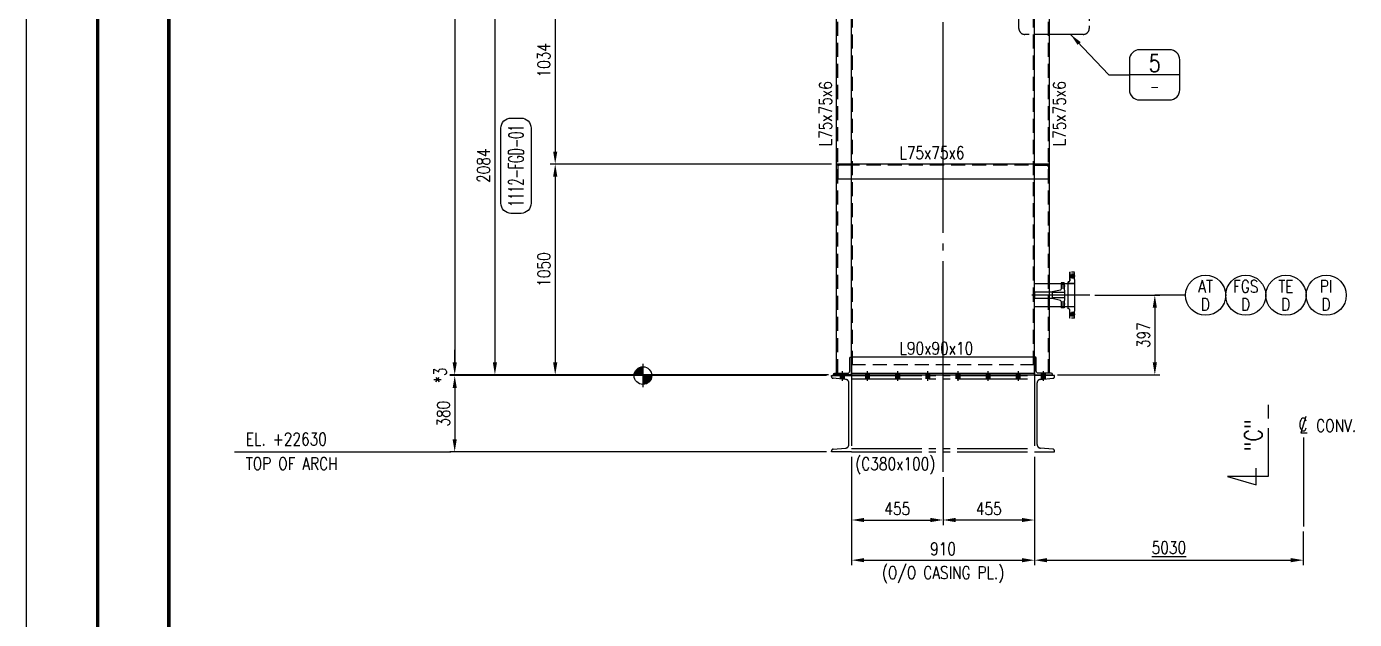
# Model space of a CAD drawing. Header units: millimetres. Extents: x 0 to 134087, y -49114 to 20834.
# Drawn here: x 46775 to 53381, y -41289 to -38337 of the extents above; entities that cross this region are included whole.
import ezdxf
from ezdxf.enums import TextEntityAlignment as Align

# ---------------------------------------------------------------- set-up
doc = ezdxf.new("R2010")
doc.units = ezdxf.units.MM
doc.header["$LTSCALE"] = 35
for name, pattern in [('JNK-CENTER', [34, 30, -1.5, 1, -1.5]), ('JNK-HIDDEN', [3, 2, -1]), ('JNK-PHANTOM', [15, 10, -1, 1, -1, 1, -1]), ('PH2', [15, 10, -1, 1, -1, 1, -1])]:
    doc.linetypes.add(name, pattern=pattern)
for name, color, linetype in [('CEN-R', 1, 'JNK-CENTER'), ('CON-C', 4, 'Continuous'), ('CON-G', 3, 'Continuous'), ('CON-Y', 2, 'Continuous'), ('det', 2, 'PH2'), ('Dim-W', 7, 'Continuous'), ('HID-Y', 2, 'JNK-HIDDEN'), ('PHA-M', 6, 'JNK-PHANTOM'), ('STL-OBJT', 7, 'Continuous'), ('TITLE', 7, 'Continuous'), ('TXT-Y', 2, 'Continuous'), ('TXTD-Y', 2, 'Continuous'), ('TXTN-G', 3, 'Continuous'), ('TXTT-C', 4, 'Continuous')]:
    doc.layers.add(name, color=color, linetype=linetype)
doc.styles.add('SIMPLEX', font='simplex.shx', dxfattribs={"width": 0.8})
doc.dimstyles.new('DIM25', dxfattribs={"dimscale": 25, "dimtxt": 2.5, "dimasz": 2.5, "dimexe": 1, "dimexo": 1, "dimgap": 1, "dimtad": 1, "dimdec": 1, "dimdsep": 46, "dimtxsty": 'SIMPLEX', "dimcen": 0, "dimclrt": 2, "dimazin": 2, "dimtfac": 1, "dimtdec": 1, "dimtix": 1, "dimtmove": 2, "dimatfit": 0, "dimfxl": 0.18, "dimtolj": 1, "dimtzin": 0, "dimarcsym": 0})

# ---------------------------------------------------------------- blocks, each defined once
blk = doc.blocks.new('TITLE')
at = {"color": 7}
blk.add_line((0, 0), (0, 594.85), dxfattribs=at)
at = {"color": 7, "const_width": 0.707}
for points in [[(14.15, 577.17), (14.15, 17.68)], [(28.29, 17.68), (28.29, 577.52)]]:
    blk.add_lwpolyline(points, dxfattribs=at)
blk = doc.blocks.new("4'' O2")
at = {"layer": 'CEN-R'}
blk.add_line((275.61, 0), (0, 0), dxfattribs=at)
at = {"layer": 'CON-Y'}
for p, q in [((167, -67.45), (167, 67.45)), ((171.5, 67.45), (167, 67.45)), ((176, 71.15), (176, 114.5)), ((176, 114.5), (176, 71.95)), ((200, -78.6), (200, 78.6)), ((200, -78.6), (200, 78.6)), ((200, 57.15), (0, 57.15)), ((200, 58.05), (167, 58.05)), ((200, -57.15), (0, -57.15)), ((200, -58.05), (167, -58.05)), ((171.5, -67.45), (167, -67.45)), ((176, -114.5), (176, -71.95)), ((200, -78.6), (198.4, -78.6)), ((198.4, -114.5), (198.4, -78.6))]:
    blk.add_line(p, q, dxfattribs=at)
for centre, start, end in [((171.5, 71.95), 270, 0), ((171.5, -71.95), 0, 90)]:
    blk.add_arc(centre, 4.5, start, end, dxfattribs=at)
at = {"layer": 'HID-Y', "ltscale": 0.2}
for p, q in [((203, 95.25), (173, 95.25)), ((198.4, 114.5), (176, 114.5)), ((198.4, 104.75), (176, 104.75)), ((198.4, 85.75), (176, 85.75)), ((198.4, 78.6), (198.4, 114.5)), ((200, 78.6), (198.4, 78.6)), ((203, -95.25), (173, -95.25)), ((198.4, -85.75), (176, -85.75)), ((198.4, -104.75), (176, -104.75)), ((198.4, -114.5), (176, -114.5))]:
    blk.add_line(p, q, dxfattribs=at)
for points in [[(198.4, 85.75), (198.4, 104.75), (176, 85.75), (176, 104.75)], [(198.4, -104.75), (198.4, -85.75), (176, -104.75), (176, -85.75)]]:
    blk.add_solid(points, dxfattribs=at)
blk = doc.blocks.new('N-FLG SIDE 1.00 300 WNRF')
at = {"layer": 'CEN-R'}
for p, q in [((-44.5, 2), (-44.5, -19.5)), ((0, 21.8), (0, -163.5)), ((44.5, 2), (44.5, -19.5))]:
    blk.add_line(p, q, dxfattribs=at)
at = {"layer": 'CON-Y'}
for p, q in [((-25.4, 0), (-25.4, -1.6)), ((-25.4, 0), (25.4, 0)), ((-13.3, 0), (-13.3, -61.9)), ((13.3, 0), (13.3, -61.9)), ((25.4, 0), (25.4, -1.6)), ((-62, -1.6), (-62, -17.5)), ((-62, -1.6), (-25.4, -1.6)), ((-62, -17.5), (-30.5, -17.5)), ((-54, -1.6), (-54, -17.5)), ((-34.9, -1.6), (-34.9, -17.5)), ((-26.1, -21), (-16.8, -61.9)), ((-16.8, -61.9), (16.8, -61.9)), ((26.1, -21), (16.8, -61.9)), ((25.4, -1.6), (62, -1.6)), ((30.5, -17.5), (62, -17.5)), ((35, -1.6), (35, -17.5)), ((54, -1.6), (54, -17.5)), ((62, -1.6), (62, -17.5)), ((-16.7, -150), (16.7, -150))]:
    blk.add_line(p, q, dxfattribs=at)
blk.add_lwpolyline([(-16.7, -150), (-16.7, -61.9), (16.7, -61.9), (16.7, -150)], dxfattribs=at)
for centre, start, end in [((-30.5, -22), 12.87675, 90), ((30.5, -22), 90, 167.12325)]:
    blk.add_arc(centre, 4.5, start, end, dxfattribs=at)
blk = doc.blocks.new('A$C3C2347C1')
at = {"layer": 'CON-G'}
blk.add_blockref('N-FLG SIDE 1.00 300 WNRF', (0, 150), dxfattribs=at)
blk = doc.blocks.new('*D2647')
at = {"layer": 'DEFPOINTS', "color": 0, "transparency": 16777216}
for p in [(50878.9, -40455), (51788.9, -40455), (51788.9, -40994.3)]:
    blk.add_point(p, dxfattribs=at)
at = {"layer": 'Dim-W', "color": 0, "lineweight": -2, "transparency": 16777216}
for p, q in [((50878.9, -40480), (50878.9, -41019.3)), ((51788.9, -40480), (51788.9, -41019.3)), ((50941.4, -40994.3), (51726.4, -40994.3))]:
    blk.add_line(p, q, dxfattribs=at)
at = {"layer": 'Dim-W', "color": 0, "transparency": 16777216}
for points in [[(50941.4, -40983.9), (50941.4, -41004.7), (50878.9, -40994.3)], [(51726.4, -40983.9), (51726.4, -41004.7), (51788.9, -40994.3)]]:
    blk.add_solid(points, dxfattribs=at)
at = {"layer": 'Dim-W', "color": 2, "transparency": 16777216, "char_height": 62.5, "attachment_point": 5, "style": 'SIMPLEX'}
for s, insert in [('\\A1;910', (51333.9, -40938)), ('\\A1;(O/O CASING PL.)', (51333.9, -41066.9))]:
    blk.add_mtext(s, dxfattribs=dict(at, insert=insert))
blk = doc.blocks.new('det-tag')
at = {"layer": 'CON-Y'}
blk.add_line((5, 0), (-5, 0), dxfattribs=at)
blk.add_lwpolyline([(-3, -5), (3, -5, 0.414214), (5, -3), (5, 3, 0.414214), (3, 5), (-3, 5, 0.414214), (-5, 3), (-5, -3, 0.414214)], format="xyb", close=True, dxfattribs=at)
at = {"layer": 'CON-G', "style": 'SIMPLEX', "width": 0.8}
blk.add_attdef('TAG', text='', height=3.5, dxfattribs=at).set_placement((0.02, 0.58), align=Align.CENTER)
at = {"layer": 'CON-Y', "style": 'SIMPLEX', "width": 0.8}
blk.add_attdef('-8888', text='', height=2, dxfattribs=at).set_placement((0, -3.34), align=Align.CENTER)
blk = doc.blocks.new('cl-mark')
at = {"layer": 'CON-Y'}
blk.add_lwpolyline([(0.51, 1.61), (-0.51, -1.62), (0.79, -1.62)], dxfattribs=at)
at = {"layer": 'CON-Y', "style": 'SIMPLEX', "width": 0.8}
blk.add_text('C', height=2.5, dxfattribs=at).set_placement((-0.05, 0.02), align=Align.MIDDLE)
blk = doc.blocks.new('*D2597')
at = {"layer": 'DEFPOINTS', "color": 0, "transparency": 16777216}
for p in [(50878.9, -40455.2), (51333.9, -40555.2), (51333.9, -40794.3)]:
    blk.add_point(p, dxfattribs=at)
at = {"layer": 'Dim-W', "color": 0, "lineweight": -2, "transparency": 16777216}
for p, q in [((50878.9, -40480.2), (50878.9, -40819.3)), ((51333.9, -40580.2), (51333.9, -40819.3)), ((50941.4, -40794.3), (51271.4, -40794.3))]:
    blk.add_line(p, q, dxfattribs=at)
at = {"layer": 'Dim-W', "color": 0, "transparency": 16777216}
for points in [[(50941.4, -40783.9), (50941.4, -40804.7), (50878.9, -40794.3)], [(51271.4, -40783.9), (51271.4, -40804.7), (51333.9, -40794.3)]]:
    blk.add_solid(points, dxfattribs=at)
at = {"layer": 'Dim-W', "color": 2, "transparency": 16777216, "insert": (51106.4, -40738), "char_height": 62.5, "attachment_point": 5, "style": 'SIMPLEX', "bg_fill": 3, "box_fill_scale": 1.1, "bg_fill_color": 256, "bg_fill_true_color": 13158600, "bg_fill_transparency": 0}
blk.add_mtext('\\A1;455', dxfattribs=at)
blk = doc.blocks.new('*D2598')
at = {"layer": 'DEFPOINTS', "color": 0, "transparency": 16777216}
for p in [(51788.9, -40455.2), (51333.9, -40555.2), (51333.9, -40794.3)]:
    blk.add_point(p, dxfattribs=at)
at = {"layer": 'Dim-W', "color": 0, "lineweight": -2, "transparency": 16777216}
for p, q in [((51788.9, -40480.2), (51788.9, -40819.3)), ((51333.9, -40580.2), (51333.9, -40819.3)), ((51726.4, -40794.3), (51396.4, -40794.3))]:
    blk.add_line(p, q, dxfattribs=at)
at = {"layer": 'Dim-W', "color": 0, "transparency": 16777216}
for points in [[(51396.4, -40783.9), (51396.4, -40804.7), (51333.9, -40794.3)], [(51726.4, -40783.9), (51726.4, -40804.7), (51788.9, -40794.3)]]:
    blk.add_solid(points, dxfattribs=at)
at = {"layer": 'Dim-W', "color": 2, "transparency": 16777216, "insert": (51561.4, -40738), "char_height": 62.5, "attachment_point": 5, "style": 'SIMPLEX', "bg_fill": 3, "box_fill_scale": 1.1, "bg_fill_color": 256, "bg_fill_true_color": 13158600, "bg_fill_transparency": 0}
blk.add_mtext('\\A1;455', dxfattribs=at)
blk = doc.blocks.new('*D2599')
at = {"layer": 'DEFPOINTS', "color": 0, "transparency": 16777216}
for p in [(51788.9, -40455.2), (53126.3, -40827.2), (53126.3, -40994.3)]:
    blk.add_point(p, dxfattribs=at)
at = {"layer": 'Dim-W', "color": 0, "lineweight": -2, "transparency": 16777216}
for p, q in [((51788.9, -40480.2), (51788.9, -41019.3)), ((53126.3, -40852.2), (53126.3, -41019.3)), ((51851.4, -40994.3), (53063.8, -40994.3))]:
    blk.add_line(p, q, dxfattribs=at)
at = {"layer": 'Dim-W', "color": 0, "transparency": 16777216}
for points in [[(51851.4, -40983.9), (51851.4, -41004.7), (51788.9, -40994.3)], [(53063.8, -40983.9), (53063.8, -41004.7), (53126.3, -40994.3)]]:
    blk.add_solid(points, dxfattribs=at)
at = {"layer": 'Dim-W', "color": 2, "transparency": 16777216, "insert": (52457.6, -40931.8), "char_height": 62.5, "attachment_point": 5, "style": 'SIMPLEX', "bg_fill": 3, "box_fill_scale": 1.1, "bg_fill_color": 256, "bg_fill_true_color": 13158600, "bg_fill_transparency": 0}
blk.add_mtext('\\A1;{\\L5030}', dxfattribs=at)
blk = doc.blocks.new('SECMARK2')
at = {"layer": 'TXTT-C'}
blk.add_line((0, 0), (-2.72, 0), dxfattribs=at)
blk.add_lwpolyline([(-4.67, 0), (-14.32, 0), (-14.32, 8.05), (-15.93, 2.38), (-12.63, 2.38)], dxfattribs=at)
at = {"layer": 'TXTT-C', "style": 'SIMPLEX', "width": 1.17}
blk.add_attdef('TAG', text='', height=3.5, dxfattribs=at).set_placement((-7.82, 1.36), align=Align.CENTER)
blk = doc.blocks.new('FS-MARK')
h = blk.add_hatch(color=256)
edge = h.paths.add_edge_path()
edge.add_arc((0, 0), 1.75, 90, 180)
edge.add_line((-1.75, 0), (0, 0))
edge.add_line((0, 0), (0, 1.75))
h = blk.add_hatch(color=256)
edge = h.paths.add_edge_path()
edge.add_line((0, 0), (0, -1.75))
edge.add_arc((0, 0), 1.75, 270, 360)
edge.add_line((1.75, 0), (0, 0))
for p, q in [((2.33, 0), (-2.33, 0)), ((0, 2.33), (0, -2.33))]:
    blk.add_line(p, q)
blk.add_circle((0, 0), 1.75)
at = {"layer": 'CON-Y', "style": 'SIMPLEX', "width": 0.8}
blk.add_attdef('F.S.', (3.19, 1), '', height=2.5, dxfattribs=at)
blk = doc.blocks.new('inst-tag')
at = {"layer": 'CON-Y'}
blk.add_circle((0, 0), 4, dxfattribs=at)
at = {"layer": 'CON-Y', "style": 'SIMPLEX', "width": 0.8}
for tag, p in [("Q'TY", (1.74, 3.92)), ('LOCATION', (1.74, -5.56))]:
    blk.add_attdef(tag, p, '', height=1.5, dxfattribs=at)
blk.add_attdef('TAG', text='', height=2.5, dxfattribs=at).set_placement((-0.02, 0.52), align=Align.CENTER)
blk.add_attdef('0000', text='', height=2.5, dxfattribs=at).set_placement((-0.06, -3.82), align=Align.BOTTOM_CENTER)
blk = doc.blocks.new('*D2604')
at = {"layer": 'DEFPOINTS', "color": 0, "transparency": 16777216}
for p in [(49893.9, -36158.2), (48904.7, -40072.2), (50788.9, -40072.2)]:
    blk.add_point(p, dxfattribs=at)
at = {"layer": 'Dim-W', "color": 0, "lineweight": -2, "transparency": 16777216}
for p, q in [((49868.9, -36158.2), (48879.7, -36158.2)), ((48904.7, -36220.7), (48904.7, -40009.7)), ((50763.9, -40072.2), (48879.7, -40072.2))]:
    blk.add_line(p, q, dxfattribs=at)
at = {"layer": 'Dim-W', "color": 0, "transparency": 16777216}
for points in [[(48894.3, -36220.7), (48915.1, -36220.7), (48904.7, -36158.2)], [(48894.3, -40009.7), (48915.1, -40009.7), (48904.7, -40072.2)]]:
    blk.add_solid(points, dxfattribs=at)
at = {"layer": 'Dim-W', "color": 2, "transparency": 16777216, "insert": (48848.4, -38117.7), "char_height": 62.5, "attachment_point": 5, "rotation": 90, "style": 'SIMPLEX', "bg_fill": 3, "box_fill_scale": 1.1, "bg_fill_color": 256, "bg_fill_true_color": 13158600, "bg_fill_transparency": 0}
blk.add_mtext('\\A1;3914', dxfattribs=at)
blk = doc.blocks.new('*D2605')
at = {"layer": 'DEFPOINTS', "color": 0, "transparency": 16777216}
for p in [(50778.9, -40075.2), (48904.7, -40455.2), (50778.9, -40455.2)]:
    blk.add_point(p, dxfattribs=at)
at = {"layer": 'Dim-W', "color": 0, "lineweight": -2, "transparency": 16777216}
for p, q in [((50753.9, -40075.2), (48879.7, -40075.2)), ((48904.7, -40137.7), (48904.7, -40392.7)), ((50753.9, -40455.2), (48879.7, -40455.2))]:
    blk.add_line(p, q, dxfattribs=at)
at = {"layer": 'Dim-W', "color": 0, "transparency": 16777216}
for points in [[(48894.3, -40137.7), (48915.1, -40137.7), (48904.7, -40075.2)], [(48894.3, -40392.7), (48915.1, -40392.7), (48904.7, -40455.2)]]:
    blk.add_solid(points, dxfattribs=at)
at = {"layer": 'Dim-W', "color": 2, "transparency": 16777216, "insert": (48848.4, -40265.2), "char_height": 62.5, "attachment_point": 5, "rotation": 90, "style": 'SIMPLEX', "bg_fill": 3, "box_fill_scale": 1.1, "bg_fill_color": 256, "bg_fill_true_color": 13158600, "bg_fill_transparency": 0}
blk.add_mtext('\\A1;380', dxfattribs=at)
blk = doc.blocks.new('DUCT-TAG')
at = {"layer": 'CON-G'}
blk.add_lwpolyline([(-9.49, -1), (-9.49, 1, -0.414214), (-7.49, 3), (7.49, 3, -0.414214), (9.49, 1), (9.49, -1, -0.414214), (7.49, -3), (-7.49, -3, -0.414214)], format="xyb", close=True, dxfattribs=at)
at = {"layer": 'CON-G', "style": 'SIMPLEX', "width": 1.246304}
blk.add_attdef('NAME', text='', height=3, dxfattribs=at).set_placement((-8.19, -1.5), (8.19, -1.5), align=Align.FIT)
at = {"layer": 'CON-Y', "style": 'SIMPLEX'}
blk.add_attdef('ELEVATION', text='', height=2, dxfattribs=at).set_placement((0, -6.02), align=Align.CENTER)
blk = doc.blocks.new('*D2606')
at = {"layer": 'DEFPOINTS', "color": 0, "transparency": 16777216}
for p in [(52064.6, -39675.2), (51878.9, -40072.2), (52387.5, -40072.2)]:
    blk.add_point(p, dxfattribs=at)
at = {"layer": 'Dim-W', "color": 0, "lineweight": -2, "transparency": 16777216}
for p, q in [((52089.6, -39675.2), (52412.5, -39675.2)), ((52387.5, -39737.7), (52387.5, -40009.7)), ((51903.9, -40072.2), (52412.5, -40072.2))]:
    blk.add_line(p, q, dxfattribs=at)
at = {"layer": 'Dim-W', "color": 0, "transparency": 16777216}
for points in [[(52377.1, -39737.7), (52397.9, -39737.7), (52387.5, -39675.2)], [(52377.1, -40009.7), (52397.9, -40009.7), (52387.5, -40072.2)]]:
    blk.add_solid(points, dxfattribs=at)
at = {"layer": 'Dim-W', "color": 2, "transparency": 16777216, "insert": (52331.3, -39873.7), "char_height": 62.5, "attachment_point": 5, "rotation": 90, "style": 'SIMPLEX', "bg_fill": 3, "box_fill_scale": 1.1, "bg_fill_color": 256, "bg_fill_true_color": 13158600, "bg_fill_transparency": 0}
blk.add_mtext('\\A1;397', dxfattribs=at)
blk = doc.blocks.new('*D2607')
at = {"layer": 'DEFPOINTS', "color": 0, "transparency": 16777216}
for p in [(48904.7, -40072.2), (48904.7, -40075.2), (48904.7, -40075.2)]:
    blk.add_point(p, dxfattribs=at)
at = {"layer": 'Dim-W', "color": 0, "lineweight": -2, "transparency": 16777216}
for p, q in [((48904.7, -40009.7), (48904.7, -39947.2)), ((48904.7, -40072.2), (48904.7, -40075.2)), ((48904.7, -40137.7), (48904.7, -40200.2))]:
    blk.add_line(p, q, dxfattribs=at)
at = {"layer": 'Dim-W', "color": 2, "transparency": 16777216, "insert": (48832.6, -40073.7), "char_height": 62.5, "attachment_point": 5, "rotation": 90, "style": 'SIMPLEX', "bg_fill": 3, "box_fill_scale": 1.1, "bg_fill_color": 256, "bg_fill_true_color": 13158600, "bg_fill_transparency": 0}
blk.add_mtext('\\A1;*3', dxfattribs=at)
at = {"layer": 'Dim-W', "color": 0, "transparency": 16777216}
for points in [[(48894.3, -40009.7), (48915.1, -40009.7), (48904.7, -40072.2)], [(48894.3, -40137.7), (48915.1, -40137.7), (48904.7, -40075.2)]]:
    blk.add_solid(points, dxfattribs=at)
blk = doc.blocks.new('*D2617')
at = {"layer": 'DEFPOINTS', "color": 0, "transparency": 16777216}
for p in [(50803.9, -37988.2), (49104.7, -40072.2), (50788.9, -40072.2)]:
    blk.add_point(p, dxfattribs=at)
at = {"layer": 'Dim-W', "color": 0, "lineweight": -2, "transparency": 16777216}
for p, q in [((50778.9, -37988.2), (49079.7, -37988.2)), ((49104.7, -38050.7), (49104.7, -40009.7)), ((50763.9, -40072.2), (49079.7, -40072.2))]:
    blk.add_line(p, q, dxfattribs=at)
at = {"layer": 'Dim-W', "color": 0, "transparency": 16777216}
for points in [[(49094.3, -38050.7), (49115.1, -38050.7), (49104.7, -37988.2)], [(49094.3, -40009.7), (49115.1, -40009.7), (49104.7, -40072.2)]]:
    blk.add_solid(points, dxfattribs=at)
at = {"layer": 'Dim-W', "color": 2, "transparency": 16777216, "insert": (49048.4, -39030.2), "char_height": 62.5, "attachment_point": 5, "rotation": 90, "style": 'SIMPLEX', "bg_fill": 3, "box_fill_scale": 1.1, "bg_fill_color": 256, "bg_fill_true_color": 13158600, "bg_fill_transparency": 0}
blk.add_mtext('\\A1;2084', dxfattribs=at)
blk = doc.blocks.new('*D2618')
at = {"layer": 'DEFPOINTS', "color": 0, "transparency": 16777216}
for p in [(50803.9, -37988.2), (49404.7, -39022.2), (50803.9, -39022.2)]:
    blk.add_point(p, dxfattribs=at)
at = {"layer": 'Dim-W', "color": 0, "lineweight": -2, "transparency": 16777216}
for p, q in [((50778.9, -37988.2), (49379.7, -37988.2)), ((49404.7, -38050.7), (49404.7, -38959.7)), ((50778.9, -39022.2), (49379.7, -39022.2))]:
    blk.add_line(p, q, dxfattribs=at)
at = {"layer": 'Dim-W', "color": 0, "transparency": 16777216}
for points in [[(49394.3, -38050.7), (49415.1, -38050.7), (49404.7, -37988.2)], [(49394.3, -38959.7), (49415.1, -38959.7), (49404.7, -39022.2)]]:
    blk.add_solid(points, dxfattribs=at)
at = {"layer": 'Dim-W', "color": 2, "transparency": 16777216, "insert": (49348.4, -38505.2), "char_height": 62.5, "attachment_point": 5, "rotation": 90, "style": 'SIMPLEX', "bg_fill": 3, "box_fill_scale": 1.1, "bg_fill_color": 256, "bg_fill_true_color": 13158600, "bg_fill_transparency": 0}
blk.add_mtext('\\A1;1034', dxfattribs=at)
blk = doc.blocks.new('*D2621')
at = {"layer": 'DEFPOINTS', "color": 0, "transparency": 16777216}
for p in [(50803.9, -39022.2), (49404.7, -40072.2), (50788.9, -40072.2)]:
    blk.add_point(p, dxfattribs=at)
at = {"layer": 'Dim-W', "color": 0, "lineweight": -2, "transparency": 16777216}
for p, q in [((50778.9, -39022.2), (49379.7, -39022.2)), ((49404.7, -39084.7), (49404.7, -40009.7)), ((50763.9, -40072.2), (49379.7, -40072.2))]:
    blk.add_line(p, q, dxfattribs=at)
at = {"layer": 'Dim-W', "color": 0, "transparency": 16777216}
for points in [[(49394.3, -39084.7), (49415.1, -39084.7), (49404.7, -39022.2)], [(49394.3, -40009.7), (49415.1, -40009.7), (49404.7, -40072.2)]]:
    blk.add_solid(points, dxfattribs=at)
at = {"layer": 'Dim-W', "color": 2, "transparency": 16777216, "insert": (49348.4, -39547.2), "char_height": 62.5, "attachment_point": 5, "rotation": 90, "style": 'SIMPLEX', "bg_fill": 3, "box_fill_scale": 1.1, "bg_fill_color": 256, "bg_fill_true_color": 13158600, "bg_fill_transparency": 0}
blk.add_mtext('\\A1;1050', dxfattribs=at)

msp = doc.modelspace()

# ---------------------------------------------------------------- hatches: boundary and pattern name
at = {"layer": 'Dim-W'}
h = msp.add_hatch(color=256, dxfattribs=at)
h.paths.add_polyline_path([(50833.9443, -40063.2481), (50824.4443, -40063.2481), (50824.4443, -40072.2481), (50833.9443, -40072.2481)])
h.paths.add_polyline_path([(50843.4443, -40063.2481), (50833.9443, -40063.2481), (50833.9443, -40072.2481), (50843.4443, -40072.2481)])
h.paths.add_polyline_path([(50833.9443, -40075.2481), (50824.4443, -40075.2481), (50824.4443, -40091.9231), (50833.9443, -40092.7542)])
h.paths.add_polyline_path([(50843.4443, -40075.2481), (50833.9443, -40075.2481), (50833.9443, -40092.7542), (50843.4443, -40093.5854)])
h = msp.add_hatch(color=256, dxfattribs=at)
h.paths.add_polyline_path([(50958.9443, -40063.2481), (50949.4443, -40063.2481), (50949.4443, -40072.2481), (50958.9443, -40072.2481)])
h.paths.add_polyline_path([(50968.4443, -40063.2481), (50958.9443, -40063.2481), (50958.9443, -40072.2481), (50968.4443, -40072.2481)])
h.paths.add_polyline_path([(50958.9443, -40075.2481), (50949.4443, -40075.2481), (50949.4443, -40091.7481), (50958.9443, -40091.7481)])
h.paths.add_polyline_path([(50968.4443, -40075.2481), (50958.9443, -40075.2481), (50958.9443, -40091.7481), (50968.4443, -40091.7481)])
h = msp.add_hatch(color=256, dxfattribs=at)
h.paths.add_polyline_path([(51108.9443, -40063.2481), (51099.4443, -40063.2481), (51099.4443, -40072.2481), (51108.9443, -40072.2481)])
h.paths.add_polyline_path([(51118.4443, -40063.2481), (51108.9443, -40063.2481), (51108.9443, -40072.2481), (51118.4443, -40072.2481)])
h.paths.add_polyline_path([(51108.9443, -40075.2481), (51099.4443, -40075.2481), (51099.4443, -40091.7481), (51108.9443, -40091.7481)])
h.paths.add_polyline_path([(51118.4443, -40075.2481), (51108.9443, -40075.2481), (51108.9443, -40091.7481), (51118.4443, -40091.7481)])
h = msp.add_hatch(color=256, dxfattribs=at)
h.paths.add_polyline_path([(51258.9443, -40063.2481), (51249.4443, -40063.2481), (51249.4443, -40072.2481), (51258.9443, -40072.2481)])
h.paths.add_polyline_path([(51268.4443, -40063.2481), (51258.9443, -40063.2481), (51258.9443, -40072.2481), (51268.4443, -40072.2481)])
h.paths.add_polyline_path([(51258.9443, -40075.2481), (51249.4443, -40075.2481), (51249.4443, -40091.7481), (51258.9443, -40091.7481)])
h.paths.add_polyline_path([(51268.4443, -40075.2481), (51258.9443, -40075.2481), (51258.9443, -40091.7481), (51268.4443, -40091.7481)])
h = msp.add_hatch(color=256, dxfattribs=at)
h.paths.add_polyline_path([(51408.9443, -40063.2481), (51399.4443, -40063.2481), (51399.4443, -40072.2481), (51408.9443, -40072.2481)])
h.paths.add_polyline_path([(51418.4443, -40063.2481), (51408.9443, -40063.2481), (51408.9443, -40072.2481), (51418.4443, -40072.2481)])
h.paths.add_polyline_path([(51408.9443, -40075.2481), (51399.4443, -40075.2481), (51399.4443, -40091.7481), (51408.9443, -40091.7481)])
h.paths.add_polyline_path([(51418.4443, -40075.2481), (51408.9443, -40075.2481), (51408.9443, -40091.7481), (51418.4443, -40091.7481)])
h = msp.add_hatch(color=256, dxfattribs=at)
h.paths.add_polyline_path([(51558.9443, -40063.2481), (51549.4443, -40063.2481), (51549.4443, -40072.2481), (51558.9443, -40072.2481)])
h.paths.add_polyline_path([(51568.4443, -40063.2481), (51558.9443, -40063.2481), (51558.9443, -40072.2481), (51568.4443, -40072.2481)])
h.paths.add_polyline_path([(51558.9443, -40075.2481), (51549.4443, -40075.2481), (51549.4443, -40091.7481), (51558.9443, -40091.7481)])
h.paths.add_polyline_path([(51568.4443, -40075.2481), (51558.9443, -40075.2481), (51558.9443, -40091.7481), (51568.4443, -40091.7481)])
h = msp.add_hatch(color=256, dxfattribs=at)
h.paths.add_polyline_path([(51708.9443, -40063.2481), (51699.4443, -40063.2481), (51699.4443, -40072.2481), (51708.9443, -40072.2481)])
h.paths.add_polyline_path([(51718.4443, -40063.2481), (51708.9443, -40063.2481), (51708.9443, -40072.2481), (51718.4443, -40072.2481)])
h.paths.add_polyline_path([(51708.9443, -40075.2481), (51699.4443, -40075.2481), (51699.4443, -40091.7481), (51708.9443, -40091.7481)])
h.paths.add_polyline_path([(51718.4443, -40075.2481), (51708.9443, -40075.2481), (51708.9443, -40091.7481), (51718.4443, -40091.7481)])
h = msp.add_hatch(color=256, dxfattribs=at)
h.paths.add_polyline_path([(51833.9443, -40063.2481), (51843.4443, -40063.2481), (51843.4443, -40072.2481), (51833.9443, -40072.2481)])
h.paths.add_polyline_path([(51824.4443, -40063.2481), (51833.9443, -40063.2481), (51833.9443, -40072.2481), (51824.4443, -40072.2481)])
h.paths.add_polyline_path([(51833.9443, -40075.2481), (51843.4443, -40075.2481), (51843.4443, -40091.9231), (51833.9443, -40092.7542)])
h.paths.add_polyline_path([(51824.4443, -40075.2481), (51833.9443, -40075.2481), (51833.9443, -40092.7542), (51824.4443, -40093.5854)])

# ---------------------------------------------------------------- linework, layer by layer
at = {"layer": 'CEN-R'}
for p, q in [((51333.9443, -40555.2481), (51333.9443, -35899.2481)), ((50833.9443, -40101.2481), (50833.9443, -40053.2481)), ((50958.9443, -40101.7481), (50958.9443, -40053.2481)), ((51108.9443, -40101.7481), (51108.9443, -40053.2481)), ((51258.9443, -40101.7481), (51258.9443, -40053.2481)), ((51408.9443, -40101.7481), (51408.9443, -40053.2481)), ((51558.9443, -40101.7481), (51558.9443, -40053.2481)), ((51708.9443, -40101.7481), (51708.9443, -40053.2481)), ((51833.9443, -40101.2481), (51833.9443, -40053.2481))]:
    msp.add_line(p, q, dxfattribs=at)
at = {"layer": 'CEN-R', "ltscale": 0.5}
msp.add_line((53126.3449, -40383.7295), (53126.3449, -40827.1568), dxfattribs=at)
at = {"layer": 'CON-G'}
for p, q in [((50878.9443, -39022.2481), (50878.9443, -38023.2481)), ((51788.9443, -39022.2481), (51788.9443, -38023.2481)), ((50803.9443, -40063.2481), (50803.9443, -38268.2481)), ((51863.9443, -40063.2481), (51863.9443, -38268.2481)), ((50878.9443, -40072.2481), (50878.9443, -39097.2481)), ((51788.9443, -40072.2481), (51788.9443, -39097.2481)), ((50878.9443, -39982.2481), (51788.9443, -39982.2481)), ((50878.9443, -40063.2481), (51788.9443, -40063.2481)), ((50878.9443, -40072.2481), (51788.9443, -40072.2481))]:
    msp.add_line(p, q, dxfattribs=at)
for points in [[(50878.9443, -40072.2481), (50788.9443, -40072.2481), (50788.9443, -40070.2481, -0.414213562), (50795.9443, -40063.2481), (50859.9443, -40063.2481, 0.414213562), (50869.9443, -40053.2481), (50869.9443, -39989.2481, -0.414213562), (50876.9443, -39982.2481), (50878.9443, -39982.2481)], [(51788.9443, -40072.2481), (51878.9443, -40072.2481), (51878.9443, -40070.2481, 0.414213562), (51871.9443, -40063.2481), (51807.9443, -40063.2481, -0.414213562), (51797.9443, -40053.2481), (51797.9443, -39989.2481, 0.414213562), (51790.9443, -39982.2481), (51788.9443, -39982.2481)]]:
    msp.add_lwpolyline(points, format="xyb", close=True, dxfattribs=at)
at = {"layer": 'det', "ltscale": 0.7}
msp.add_lwpolyline([(51741.0783, -37984.6801), (52031.5188, -37984.6801, -0.414213562), (52061.5188, -38014.6801), (52061.5188, -38346.5591, -0.414213562), (52031.5188, -38376.5591), (51741.0783, -38376.5591, -0.414213562), (51711.0783, -38346.5591), (51711.0783, -38014.6801, -0.414213562)], format="xyb", close=True, dxfattribs=at)
at = {"layer": 'Dim-W'}
msp.add_line((52540.0505, -39675.2481), (52387.5197, -39675.2481), dxfattribs=at)
at = {"layer": 'HID-Y'}
for p, q in [((50809.9443, -40063.2481), (50809.9443, -37997.2481)), ((50883.9443, -40022.2481), (50883.9443, -38023.2481)), ((51783.9443, -40022.2481), (51783.9443, -38023.2481)), ((51857.9443, -40063.2481), (51857.9443, -37997.2481)), ((50878.9443, -39097.2481), (50878.9443, -39022.2481)), ((51788.9443, -39097.2481), (51788.9443, -39022.2481)), ((51788.9443, -40022.2481), (50878.9443, -40022.2481)), ((50824.4443, -40072.2481), (50824.4443, -40063.2481)), ((50824.4443, -40091.9231), (50824.4443, -40075.2481)), ((50843.4443, -40072.2481), (50843.4443, -40063.2481)), ((50843.4443, -40093.5854), (50843.4443, -40075.2481)), ((50949.4443, -40072.2481), (50949.4443, -40063.2481)), ((50949.4443, -40091.7481), (50949.4443, -40075.2481)), ((50968.4443, -40072.2481), (50968.4443, -40063.2481)), ((50968.4443, -40091.7481), (50968.4443, -40075.2481)), ((51099.4443, -40072.2481), (51099.4443, -40063.2481)), ((51099.4443, -40091.7481), (51099.4443, -40075.2481)), ((51118.4443, -40072.2481), (51118.4443, -40063.2481)), ((51118.4443, -40091.7481), (51118.4443, -40075.2481)), ((51249.4443, -40072.2481), (51249.4443, -40063.2481)), ((51249.4443, -40091.7481), (51249.4443, -40075.2481)), ((51268.4443, -40072.2481), (51268.4443, -40063.2481)), ((51268.4443, -40091.7481), (51268.4443, -40075.2481)), ((51399.4443, -40072.2481), (51399.4443, -40063.2481)), ((51399.4443, -40091.7481), (51399.4443, -40075.2481)), ((51418.4443, -40072.2481), (51418.4443, -40063.2481)), ((51418.4443, -40091.7481), (51418.4443, -40075.2481)), ((51549.4443, -40072.2481), (51549.4443, -40063.2481)), ((51549.4443, -40091.7481), (51549.4443, -40075.2481)), ((51568.4443, -40072.2481), (51568.4443, -40063.2481)), ((51568.4443, -40091.7481), (51568.4443, -40075.2481)), ((51699.4443, -40072.2481), (51699.4443, -40063.2481)), ((51699.4443, -40091.7481), (51699.4443, -40075.2481)), ((51718.4443, -40072.2481), (51718.4443, -40063.2481)), ((51718.4443, -40091.7481), (51718.4443, -40075.2481)), ((51824.4443, -40072.2481), (51824.4443, -40063.2481)), ((51824.4443, -40093.5854), (51824.4443, -40075.2481)), ((51843.4443, -40072.2481), (51843.4443, -40063.2481)), ((51843.4443, -40091.9231), (51843.4443, -40075.2481))]:
    msp.add_line(p, q, dxfattribs=at)
msp.add_lwpolyline([(51863.9443, -39022.2481), (51788.9443, -39022.2481), (51788.9443, -39024.2481, 0.414213562), (51792.9443, -39028.2481), (51849.4443, -39028.2481, -0.414213562), (51857.9443, -39036.7481), (51857.9443, -39093.2481, 0.414213562), (51861.9443, -39097.2481), (51863.9443, -39097.2481)], format="xyb", close=True, dxfattribs=at)
at = {"layer": 'PHA-M'}
for p, q in [((50878.9443, -40075.2481), (51788.9443, -40075.2481)), ((50878.9443, -40091.7481), (51788.9443, -40091.7481)), ((50878.9443, -40438.7481), (51788.9443, -40438.7481)), ((50878.9443, -40455.2481), (51788.9443, -40455.2481))]:
    msp.add_line(p, q, dxfattribs=at)
for points in [[(50878.9443, -40075.2481), (50878.9443, -40455.2481), (50778.9443, -40455.2481), (50778.9443, -40450.8009, -0.388878732), (50787.1599, -40441.8351), (50849.5131, -40436.3799, 0.388878732), (50865.9443, -40418.4484), (50865.9443, -40112.0478, 0.388878732), (50849.5131, -40094.1163), (50787.1599, -40088.6611, -0.388878732), (50778.9443, -40079.6954), (50778.9443, -40075.2481)], [(51788.9443, -40075.2481), (51788.9443, -40455.2481), (51888.9443, -40455.2481), (51888.9443, -40450.8009, 0.388878732), (51880.7287, -40441.8351), (51818.3755, -40436.3799, -0.388878732), (51801.9443, -40418.4484), (51801.9443, -40112.0478, -0.388878732), (51818.3755, -40094.1163), (51880.7287, -40088.6611, 0.388878732), (51888.9443, -40079.6954), (51888.9443, -40075.2481)]]:
    msp.add_lwpolyline(points, format="xyb", close=True, dxfattribs=at)
at = {"layer": 'STL-OBJT'}
msp.add_line((47809.0067, -40455.2481), (48884.6883, -40455.2481), dxfattribs=at)

# ---------------------------------------------------------------- block references
at = {"linetype": 'ByBlock', "xscale": 24.99999999749996, "yscale": 24.99999999749996, "zscale": 24.99999999749996}
msp.add_blockref('TITLE', (46774.7711, -48879.4503), dxfattribs=at)
at = {"layer": 'CON-G', "xscale": 25, "yscale": 25, "zscale": 25}
for p, values in [((52640.0505, -39675.2481), {'TAG': 'AT', '0000': ' D '}), ((52840.0505, -39675.2481), {'TAG': 'FGS', '0000': ' D '}), ((53040.0505, -39675.2481), {'TAG': 'TE', '0000': ' D '}), ((53240.0505, -39675.2481), {'TAG': 'PI', '0000': ' D '})]:
    msp.add_blockref('inst-tag', p, dxfattribs=at).add_auto_attribs(values)
at = {"layer": 'det', "ltscale": 0.7}
ref = msp.add_blockref('det-tag', (52386.4314, -38578.109), dxfattribs=dict(at, xscale=25, yscale=25, zscale=25))
ref.add_attrib('TAG', '5', dxfattribs={"layer": 'TXTN-G', "height": 87.5, "style": 'SIMPLEX', "width": 0.8}).set_placement((52387.0147, -38563.609), align=Align.CENTER)
ref.add_attrib('-8888', '-', dxfattribs={"layer": 'TXTD-Y', "height": 50, "style": 'SIMPLEX', "width": 0.8}).set_placement((52386.4314, -38661.609), align=Align.CENTER)
at = {"layer": 'Dim-W', "rotation": 270}
msp.add_blockref('A$C3C2347C1', (51788.9443, -39675.2481), dxfattribs=at)
at = {"layer": 'STL-OBJT', "xscale": 25, "yscale": 25, "zscale": 25}
msp.add_blockref('FS-MARK', (49840.9916, -40075.2481), dxfattribs=at)
at = {"layer": 'TITLE'}
msp.add_blockref("4'' O2", (51788.9443, -39675.2481), dxfattribs=at)
at = {"layer": 'TXT-Y'}
ref = msp.add_blockref('cl-mark', (53126.3449, -40319.3358), dxfattribs=dict(at, xscale=25, yscale=25, zscale=25))
ref.add_attrib('EQUIP-NAME', 'CONV.', (53189.8789, -40355.6289), dxfattribs={"layer": '0', "height": 62.5, "style": 'SIMPLEX', "width": 0.8})

# ---------------------------------------------------------------- texts
at = {"layer": 'CON-Y', "style": 'SIMPLEX', "width": 0.8}
for p in [(50780.8494, -38933.0548), (51943.8794, -38933.0548)]:
    msp.add_text('L75x75x6', height=62.5, rotation=90, dxfattribs=at).set_placement(p)
for s, p in [('L75x75x6', (51117.1163, -38997.0304)), ('L90x90x10', (51117.7416, -39970.8676)), ('EL. +22630', (47865.9841, -40422.5964)), ('TOP OF ARCH', (47865.8617, -40544.9194)), ('(C380x100)', (50897.0154, -40545.6211))]:
    msp.add_text(s, height=62.5, dxfattribs=at).set_placement(p)

# ---------------------------------------------------------------- dimensions: what is measured, and where the dimension line sits
at = {"layer": 'Dim-W'}
dim = msp.add_linear_dim(base=(51788.9443, -40994.2964), p1=(50878.9443, -40455.0101), p2=(51788.9443, -40455.0101), text='<>\\X(O/O CASING PL.)', dimstyle='DIM25', dxfattribs=at)
dim.commit()
dim.dimension.update_dxf_attribs({"geometry": '*D2647', "text_midpoint": (51333.9443, -40994.2964)})

# ---------------------------------------------------------------- leaders
at = {"layer": 'STL-OBJT'}
msp.add_leader([(51968.215, -38376.5591), (52158.141, -38578.109), (52261.4314, -38578.109)], dimstyle='DIM25', dxfattribs=at)

# ---------------------------------------------------------------- next in the draw order: dimensions: what is measured, and where the dimension line sits
at = {"layer": 'Dim-W'}
dim = msp.add_linear_dim(base=(48904.6884, -40072.2481), p1=(49893.9443, -36158.2481), p2=(50788.9443, -40072.2481), angle=90, dimstyle='DIM25', override={"dimdec": 0, "dimadec": 1, "dimazin": 3, "dimtdec": 0, "dimtix": 0, "dimtmove": 0, "dimtfill": 1}, dxfattribs=at)
dim.commit()
dim.dimension.update_dxf_attribs({"geometry": '*D2604', "text_midpoint": (48904.6884, -38117.7481), "dimtype": 160})
dim = msp.add_linear_dim(base=(52387.5197, -40072.2481), p1=(52064.5548, -39675.2481), p2=(51878.9443, -40072.2481), angle=90, dimstyle='DIM25', override={"dimdec": 0, "dimtdec": 0, "dimtix": 0, "dimatfit": 2, "dimtfill": 1}, dxfattribs=at)
dim.commit()
dim.dimension.update_dxf_attribs({"geometry": '*D2606', "text_midpoint": (52331.2697, -39873.7481)})
dim = msp.add_linear_dim(base=(51333.9443, -40794.2964), p1=(50878.9443, -40455.2481), p2=(51333.9443, -40555.2481), dimstyle='DIM25', override={"dimdec": 0, "dimtdec": 0, "dimtix": 0, "dimatfit": 2, "dimtfill": 1}, dxfattribs=at)
dim.commit()
dim.dimension.update_dxf_attribs({"geometry": '*D2597', "text_midpoint": (51106.4443, -40738.0464)})

# ---------------------------------------------------------------- next in the draw order: linework, layer by layer
at = {"layer": 'CON-G'}
for p, q in [((51863.9443, -39022.2481), (50803.9443, -39022.2481)), ((51863.9443, -39097.2481), (50803.9443, -39097.2481))]:
    msp.add_line(p, q, dxfattribs=at)
at = {"layer": 'HID-Y'}
msp.add_line((51863.9443, -39028.2481), (50803.9443, -39028.2481), dxfattribs=at)
msp.add_lwpolyline([(50803.9443, -39022.2481), (50878.9443, -39022.2481), (50878.9443, -39024.2481, -0.414213562), (50874.9443, -39028.2481), (50818.4443, -39028.2481, 0.414213562), (50809.9443, -39036.7481), (50809.9443, -39093.2481, -0.414213562), (50805.9443, -39097.2481), (50803.9443, -39097.2481)], format="xyb", close=True, dxfattribs=at)

# ---------------------------------------------------------------- next in the draw order: block references
at = {"layer": 'STL-OBJT'}
ref = msp.add_blockref('DUCT-TAG', (49209.6884, -39030.2481), dxfattribs=dict(at, xscale=25, yscale=25, zscale=25, rotation=90))
ref.add_attrib('NAME', '1112-FGD-01', dxfattribs={"layer": 'CON-G', "height": 75, "rotation": 90, "style": 'SIMPLEX', "width": 0.559317}).set_placement((49247.1884, -39234.9981), (49247.1884, -38825.4981), align=Align.FIT)

# ---------------------------------------------------------------- next in the draw order: dimensions: what is measured, and where the dimension line sits
at = {"layer": 'Dim-W'}
for base, p1, p2, angle, override, picture, middle in [((48904.6884, -40455.2481), (50778.9443, -40075.2481), (50778.9443, -40455.2481), 90, {"dimdec": 0, "dimadec": 1, "dimazin": 3, "dimtdec": 0, "dimtix": 0, "dimtfill": 1}, '*D2605', (48848.4384, -40265.2481)), ((51333.9443, -40794.2964), (51788.9443, -40455.2481), (51333.9443, -40555.2481), 180, {"dimdec": 0, "dimtdec": 0, "dimtix": 0, "dimatfit": 2, "dimtfill": 1}, '*D2598', (51561.4443, -40738.0464))]:
    dim = msp.add_linear_dim(base=base, p1=p1, p2=p2, angle=angle, dimstyle='DIM25', override=override, dxfattribs=at)
    dim.commit()
    dim.dimension.update_dxf_attribs({"geometry": picture, "text_midpoint": middle})

# ---------------------------------------------------------------- next in the draw order: dimensions: what is measured, and where the dimension line sits
dim = msp.add_linear_dim(base=(49104.6884, -40072.2481), p1=(50803.9443, -37988.2481), p2=(50788.9443, -40072.2481), angle=90, dimstyle='DIM25', override={"dimdec": 0, "dimtdec": 0, "dimtix": 0, "dimatfit": 2, "dimtfill": 1}, dxfattribs=at)
dim.commit()
dim.dimension.update_dxf_attribs({"geometry": '*D2617', "text_midpoint": (49048.4384, -39030.2481)})
dim = msp.add_linear_dim(base=(48904.6884, -40075.2481), p1=(48904.6884, -40072.2481), p2=(48904.6884, -40075.2481), angle=90, text='*<>', dimstyle='DIM25', override={"dimdec": 0, "dimtdec": 0, "dimtix": 0, "dimatfit": 2, "dimtfill": 1}, dxfattribs=at)
dim.commit()
dim.dimension.update_dxf_attribs({"geometry": '*D2607', "text_midpoint": (48832.5674, -40073.7481), "dimtype": 160})
dim = msp.add_linear_dim(base=(53126.3449, -40994.2964), p1=(51788.9443, -40455.2481), p2=(53126.3449, -40827.1568), text='{\\L5030}', dimstyle='DIM25', override={"dimdec": 0, "dimtdec": 0, "dimtix": 0, "dimatfit": 2, "dimtfill": 1}, dxfattribs=at)
dim.commit()
dim.dimension.update_dxf_attribs({"geometry": '*D2599', "text_midpoint": (52457.6446, -40931.7964)})

# ---------------------------------------------------------------- next in the draw order: block references
ref = msp.add_blockref('SECMARK2', (52950.9409, -40220.1142), dxfattribs=dict(at, xscale=25, yscale=25, zscale=25, rotation=90.00000000000001))
ref.add_attrib('TAG', '"C"', (52921.4409, -40452.014), dxfattribs={"layer": 'CON-C', "height": 87.5, "rotation": 90, "style": 'SIMPLEX', "width": 0.8})

# ---------------------------------------------------------------- next in the draw order: dimensions: what is measured, and where the dimension line sits
dim = msp.add_linear_dim(base=(49404.6884, -39022.2481), p1=(50803.9443, -37988.2481), p2=(50803.9443, -39022.2481), angle=90, dimstyle='DIM25', override={"dimdec": 0, "dimtdec": 0, "dimtix": 0, "dimatfit": 2, "dimtfill": 1}, dxfattribs=at)
dim.commit()
dim.dimension.update_dxf_attribs({"geometry": '*D2618', "text_midpoint": (49348.4384, -38505.2481)})

# ---------------------------------------------------------------- next in the draw order: dimensions: what is measured, and where the dimension line sits
dim = msp.add_linear_dim(base=(49404.6884, -40072.2481), p1=(50803.9443, -39022.2481), p2=(50788.9443, -40072.2481), angle=90, dimstyle='DIM25', override={"dimdec": 0, "dimtdec": 0, "dimtix": 0, "dimatfit": 2, "dimtfill": 1}, dxfattribs=at)
dim.commit()
dim.dimension.update_dxf_attribs({"geometry": '*D2621', "text_midpoint": (49348.4384, -39547.2481)})

doc.saveas('drawing.dxf')
